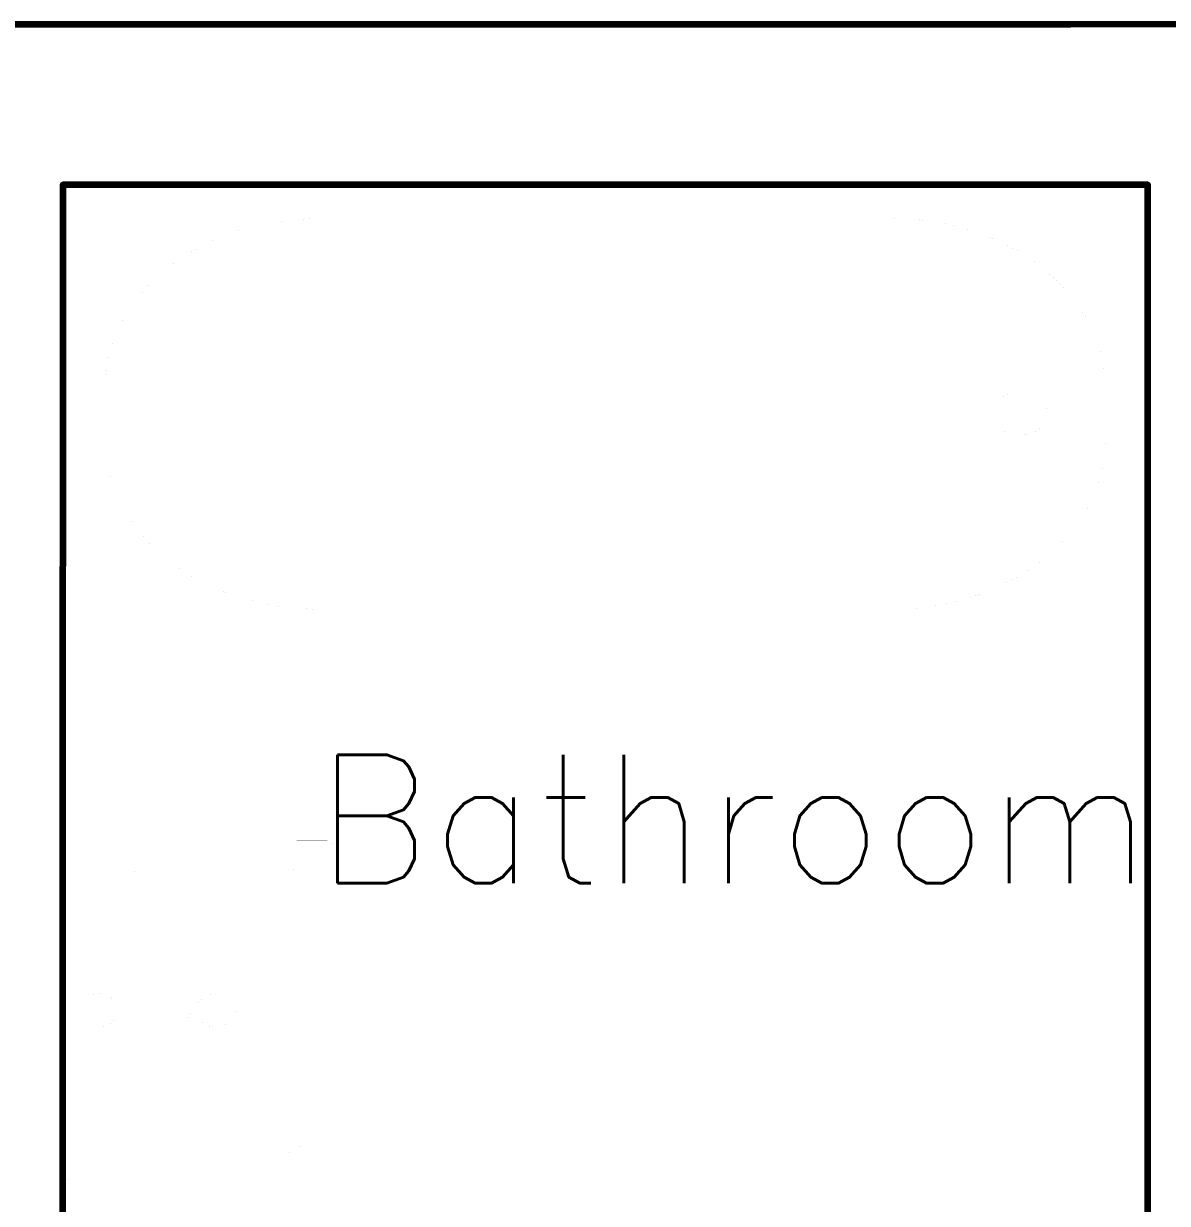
# Model space of a CAD drawing. Header units: metres. Extents: x -6.2 to 4.5, y -5 to 2.9.
# Drawn here: x -1.092 to 0.688, y 1.066 to 2.903 of the extents above; entities that cross this region are included whole.
import ezdxf
from ezdxf.enums import TextEntityAlignment as Align

# ---------------------------------------------------------------- set-up
doc = ezdxf.new("R2010")
doc.units = ezdxf.units.M
doc.header["$LTSCALE"] = 10
doc.layers.get('0').update_dxf_attribs({"linetype": 'CONTINUOUS', "lineweight": 100})
for name, color, linetype, lineweight in [('roomitems', 2, 'CONTINUOUS', 100), ('texts', 5, 'CONTINUOUS', 100), ('wallitems', 15, 'CONTINUOUS', 100), ('walls', 8, 'CONTINUOUS', 100)]:
    doc.layers.add(name, color=color, linetype=linetype, lineweight=lineweight)
doc.styles.get("Standard").update_dxf_attribs({"font": 'txt', "width": 0.75, "bigfont": 'bigfont.shx'})

# ---------------------------------------------------------------- blocks, each defined once
blk = doc.blocks.new('W-2-1')
at = {"color": 0, "const_width": 0.01}
for points in [[(-264.1, -73.9), (-263.8, -72.6)], [(-263.8, -72.6), (-263.4, -71.3)], [(-263.4, -71.3), (-262.9, -70.1)], [(-262.9, -70.1), (-262.3, -69.1)], [(-262.3, -69.1), (-261.6, -68.1)], [(-261.6, -68.1), (-260.8, -67.2)], [(-260.8, -67.2), (-259.8, -66.5)], [(-259.8, -66.5), (-258.8, -65.9)], [(-258.8, -65.9), (-257.8, -65.5)], [(-257.8, -65.5), (-256.6, -65.2)], [(-256.6, -65.2), (-255.5, -65.1)], [(-255.5, -65.1), (-212.9, -65.1)], [(-212.9, -65.1), (-170.3, -65.1)], [(-170.3, -65.1), (-127.7, -65.1)], [(-127.7, -65.1), (-85.2, -65.1)], [(-85.2, -65.1), (-42.6, -65.1)], [(-42.6, -65.1), (0, -65.1)], [(0, -65.1), (42.6, -65.1)], [(42.6, -65.1), (85.2, -65.1)], [(85.2, -65.1), (127.7, -65.1)], [(127.7, -65.1), (170.3, -65.1)], [(170.3, -65.1), (212.9, -65.1)], [(212.9, -65.1), (255.5, -65.1)], [(255.5, -65.1), (256.6, -65.2)], [(256.6, -65.2), (257.8, -65.5)], [(257.8, -65.5), (258.8, -65.9)], [(258.8, -65.9), (259.8, -66.5)], [(259.8, -66.5), (260.8, -67.2)], [(260.8, -67.2), (261.6, -68.1)], [(261.6, -68.1), (262.3, -69.1)], [(262.3, -69.1), (262.9, -70.1)], [(262.9, -70.1), (263.4, -71.3)], [(263.4, -71.3), (263.8, -72.6)], [(263.8, -72.6), (264.1, -73.9)], [(-264.1, -75.3), (-264.1, -73.9)], [(-264.1, -108.4), (-264.1, -75.3)], [(-18.4, -94.4), (-15.9, -91.8)], [(-18.4, -94.4), (-15.9, -91.8)], [(-18.4, -94.4), (-15.9, -91.8)], [(-15.9, -91.8), (-13.1, -89.6)], [(-15.9, -91.8), (-13.1, -89.6)], [(-15.9, -91.8), (-13.1, -89.6)], [(-13.1, -89.6), (-10.1, -87.9)], [(-13.1, -89.6), (-10.1, -87.9)], [(-13.1, -89.6), (-10.1, -87.9)], [(-10.1, -87.9), (-6.9, -86.5)], [(-10.1, -87.9), (-6.9, -86.5)], [(-10.1, -87.9), (-6.9, -86.5)], [(-6.9, -86.5), (-3.5, -85.7)], [(-6.9, -86.5), (-3.5, -85.7)], [(-6.9, -86.5), (-3.5, -85.7)], [(-3.5, -85.7), (0, -85.5)], [(-3.5, -85.7), (0, -85.5)], [(-3.5, -85.7), (0, -85.5)], [(0, -85.5), (3.5, -85.7)], [(0, -85.5), (3.5, -85.7)], [(0, -85.5), (3.5, -85.7)], [(3.5, -85.7), (6.9, -86.5)], [(3.5, -85.7), (6.9, -86.5)], [(3.5, -85.7), (6.9, -86.5)], [(6.9, -86.5), (10.1, -87.9)], [(6.9, -86.5), (10.1, -87.9)], [(6.9, -86.5), (10.1, -87.9)], [(10.1, -87.9), (13.1, -89.6)], [(10.1, -87.9), (13.1, -89.6)], [(10.1, -87.9), (13.1, -89.6)], [(13.1, -89.6), (15.9, -91.8)], [(13.1, -89.6), (15.9, -91.8)], [(13.1, -89.6), (15.9, -91.8)], [(15.9, -91.8), (18.4, -94.4)], [(15.9, -91.8), (18.4, -94.4)], [(15.9, -91.8), (18.4, -94.4)], [(264.1, -73.9), (264.1, -75.3)], [(264.1, -75.3), (264.1, -108.4)], [(-264.1, -141.5), (-264.1, -108.4)], [(-25.7, -111.9), (-25.1, -107.9)], [(-25.7, -111.9), (-25.1, -107.9)], [(-25.7, -111.9), (-25.1, -107.9)], [(-25.1, -107.9), (-23.9, -104.1)], [(-25.1, -107.9), (-23.9, -104.1)], [(-25.1, -107.9), (-23.9, -104.1)], [(-23.9, -104.1), (-22.4, -100.6)], [(-23.9, -104.1), (-22.4, -100.6)], [(-23.9, -104.1), (-22.4, -100.6)], [(-22.4, -100.6), (-20.6, -97.3)], [(-22.4, -100.6), (-20.6, -97.3)], [(-22.4, -100.6), (-20.6, -97.3)], [(-20.6, -97.3), (-18.4, -94.4)], [(-20.6, -97.3), (-18.4, -94.4)], [(-20.6, -97.3), (-18.4, -94.4)], [(18.4, -94.4), (20.6, -97.3)], [(18.4, -94.4), (20.6, -97.3)], [(18.4, -94.4), (20.6, -97.3)], [(20.6, -97.3), (22.4, -100.6)], [(20.6, -97.3), (22.4, -100.6)], [(20.6, -97.3), (22.4, -100.6)], [(22.4, -100.6), (23.9, -104.1)], [(22.4, -100.6), (23.9, -104.1)], [(22.4, -100.6), (23.9, -104.1)], [(23.9, -104.1), (25.1, -107.9)], [(23.9, -104.1), (25.1, -107.9)], [(23.9, -104.1), (25.1, -107.9)], [(25.1, -107.9), (25.7, -111.9)], [(25.1, -107.9), (25.7, -111.9)], [(25.1, -107.9), (25.7, -111.9)], [(264.1, -108.4), (264.1, -141.5)], [(-26, -116), (-25.7, -111.9)], [(-26, -116), (-25.7, -111.9)], [(-26, -116), (-25.7, -111.9)], [(-26, -116), (-26, -116)], [(-25.7, -120.1), (-26, -116)], [(-26, -116), (-26, -116)], [(-26, -116), (-26, -116)], [(-26, -116), (-26, -116)], [(-26, -116), (-26, -116)], [(-26, -116), (-26, -116)], [(-26, -116), (-26, -116)], [(-26, -116), (-26, -116)], [(-26, -116), (-26, -116)], [(-26, -116), (-26, -116)], [(-26, -116), (-26, -116)], [(-26, -116), (-26, -116)], [(-26, -116), (-26, -116)], [(-26, -116), (-26, -116)], [(-26, -116), (-26, -116)], [(-26, -116), (-26, -116)], [(-25.7, -120.1), (-26, -116)], [(-26, -116), (-26, -116)], [(-26, -116), (-26, -116)], [(-26, -116), (-26, -116)], [(-26, -116), (-26, -116)], [(-26, -116), (-26, -116)], [(-26, -116), (-26, -116)], [(-26, -116), (-26, -116)], [(-26, -116), (-26, -116)], [(-26, -116), (-26, -116)], [(-26, -116), (-26, -116)], [(-26, -116), (-26, -116)], [(-26, -116), (-26, -116)], [(-26, -116), (-26, -116)], [(-26, -116), (-26, -116)], [(-26, -116), (-26, -116)], [(-25.7, -120.1), (-26, -116)], [(-26, -116), (-26, -116)], [(-26, -116), (-26, -116)], [(-26, -116), (-26, -116)], [(-26, -116), (-26, -116)], [(-26, -116), (-26, -116)], [(-26, -116), (-26, -116)], [(-26, -116), (-26, -116)], [(-26, -116), (-26, -116)], [(-26, -116), (-26, -116)], [(-26, -116), (-26, -116)], [(-26, -116), (-26, -116)], [(-26, -116), (-26, -116)], [(-26, -116), (-26, -116)], [(-26, -116), (-26, -116)], [(-25.1, -124.1), (-25.7, -120.1)], [(-25.1, -124.1), (-25.7, -120.1)], [(-25.1, -124.1), (-25.7, -120.1)], [(-23.9, -127.9), (-25.1, -124.1)], [(-23.9, -127.9), (-25.1, -124.1)], [(-23.9, -127.9), (-25.1, -124.1)], [(-22.4, -131.4), (-23.9, -127.9)], [(-22.4, -131.4), (-23.9, -127.9)], [(-22.4, -131.4), (-23.9, -127.9)], [(23.9, -127.9), (22.4, -131.4)], [(23.9, -127.9), (22.4, -131.4)], [(23.9, -127.9), (22.4, -131.4)], [(25.1, -124.1), (23.9, -127.9)], [(25.1, -124.1), (23.9, -127.9)], [(25.1, -124.1), (23.9, -127.9)], [(25.7, -120.1), (25.1, -124.1)], [(25.7, -120.1), (25.1, -124.1)], [(25.7, -120.1), (25.1, -124.1)], [(25.7, -111.9), (26, -116)], [(25.7, -111.9), (26, -116)], [(25.7, -111.9), (26, -116)], [(26, -116), (25.7, -120.1)], [(26, -116), (25.7, -120.1)], [(26, -116), (25.7, -120.1)], [(-264.1, -174.6), (-264.1, -141.5)], [(-20.6, -134.7), (-22.4, -131.4)], [(-20.6, -134.7), (-22.4, -131.4)], [(-20.6, -134.7), (-22.4, -131.4)], [(-18.4, -137.6), (-20.6, -134.7)], [(-18.4, -137.6), (-20.6, -134.7)], [(-18.4, -137.6), (-20.6, -134.7)], [(-16.5, -132.8), (-19.7, -132.8)], [(-19.7, -132.8), (-19.7, -134.9)], [(-19.7, -134.9), (-19.7, -140.7)], [(-19.7, -140.7), (-19.7, -149.4)], [(-15.9, -140.2), (-18.4, -137.6)], [(-15.9, -140.2), (-18.4, -137.6)], [(-15.9, -140.2), (-18.4, -137.6)], [(-13.2, -132.8), (-16.5, -132.8)], [(-13.1, -142.4), (-15.9, -140.2)], [(-13.1, -142.4), (-15.9, -140.2)], [(-13.1, -142.4), (-15.9, -140.2)], [(-9.9, -132.8), (-13.2, -132.8)], [(-10.1, -144.1), (-13.1, -142.4)], [(-10.1, -144.1), (-13.1, -142.4)], [(-10.1, -144.1), (-13.1, -142.4)], [(-6.9, -145.5), (-10.1, -144.1)], [(-6.9, -145.5), (-10.1, -144.1)], [(-6.9, -145.5), (-10.1, -144.1)], [(-6.6, -132.8), (-9.9, -132.8)], [(-3.5, -146.3), (-6.9, -145.5)], [(-3.5, -146.3), (-6.9, -145.5)], [(-3.5, -146.3), (-6.9, -145.5)], [(-3.3, -132.8), (-6.6, -132.8)], [(0, -146.6), (-3.5, -146.3)], [(0, -146.6), (-3.5, -146.3)], [(0, -146.6), (-3.5, -146.3)], [(0, -132.8), (-3.3, -132.8)], [(3.3, -132.8), (0, -132.8)], [(3.5, -146.3), (0, -146.6)], [(3.5, -146.3), (0, -146.6)], [(3.5, -146.3), (0, -146.6)], [(6.6, -132.8), (3.3, -132.8)], [(6.9, -145.5), (3.5, -146.3)], [(6.9, -145.5), (3.5, -146.3)], [(6.9, -145.5), (3.5, -146.3)], [(9.9, -132.8), (6.6, -132.8)], [(10.1, -144.1), (6.9, -145.5)], [(10.1, -144.1), (6.9, -145.5)], [(10.1, -144.1), (6.9, -145.5)], [(13.2, -132.8), (9.9, -132.8)], [(13.1, -142.4), (10.1, -144.1)], [(13.1, -142.4), (10.1, -144.1)], [(13.1, -142.4), (10.1, -144.1)], [(15.9, -140.2), (13.1, -142.4)], [(15.9, -140.2), (13.1, -142.4)], [(15.9, -140.2), (13.1, -142.4)], [(16.5, -132.8), (13.2, -132.8)], [(18.4, -137.6), (15.9, -140.2)], [(18.4, -137.6), (15.9, -140.2)], [(18.4, -137.6), (15.9, -140.2)], [(19.7, -132.8), (16.5, -132.8)], [(20.6, -134.7), (18.4, -137.6)], [(20.6, -134.7), (18.4, -137.6)], [(20.6, -134.7), (18.4, -137.6)], [(19.7, -141.6), (19.7, -132.8)], [(19.7, -150.5), (19.7, -141.6)], [(22.4, -131.4), (20.6, -134.7)], [(22.4, -131.4), (20.6, -134.7)], [(22.4, -131.4), (20.6, -134.7)], [(264.1, -141.5), (264.1, -174.6)], [(-19.7, -149.4), (-19.7, -160.3)], [(-19.7, -160.3), (-19.7, -172.7)], [(19.7, -159.3), (19.7, -150.5)], [(19.7, -168.2), (19.7, -159.3)], [(-264.1, -207.6), (-264.1, -174.6)], [(-220.7, -184.5), (-220.2, -181.9)], [(-220.2, -181.9), (-219.5, -179.4)], [(-219.5, -179.4), (-218.5, -177)], [(-218.5, -177), (-217.2, -174.9)], [(-217.2, -174.9), (-215.7, -172.9)], [(-215.7, -172.9), (-214.1, -171.2)], [(-214.1, -171.2), (-212.2, -169.7)], [(-212.2, -169.7), (-210.2, -168.5)], [(-210.2, -168.5), (-208.1, -167.6)], [(-208.1, -167.6), (-205.9, -167.1)], [(-205.9, -167.1), (-203.5, -166.9)], [(-203.5, -166.9), (-169.6, -166.9)], [(-169.6, -166.9), (-135.7, -166.9)], [(-135.7, -166.9), (-101.8, -166.9)], [(-101.8, -166.9), (-67.8, -166.9)], [(-67.8, -166.9), (-33.9, -166.9)], [(-33.9, -166.9), (0, -166.9)], [(-19.7, -172.7), (-19.7, -185.8)], [(0, -166.9), (33.9, -166.9)], [(19.7, -177), (19.7, -168.2)], [(19.7, -185.9), (19.7, -177)], [(33.9, -166.9), (67.8, -166.9)], [(67.8, -166.9), (101.8, -166.9)], [(101.8, -166.9), (135.7, -166.9)], [(135.7, -166.9), (169.6, -166.9)], [(169.6, -166.9), (203.5, -166.9)], [(203.5, -166.9), (205.9, -167.1)], [(205.9, -167.1), (208.1, -167.6)], [(208.1, -167.6), (210.2, -168.5)], [(210.2, -168.5), (212.2, -169.7)], [(212.2, -169.7), (214.1, -171.2)], [(214.1, -171.2), (215.7, -172.9)], [(215.7, -172.9), (217.2, -174.9)], [(217.2, -174.9), (218.5, -177)], [(218.5, -177), (219.5, -179.4)], [(219.5, -179.4), (220.2, -181.9)], [(220.2, -181.9), (220.7, -184.5)], [(264.1, -174.6), (264.1, -207.6)], [(-220.8, -187.3), (-220.7, -184.5)], [(-220.8, -205.9), (-220.8, -187.3)], [(-19.7, -185.8), (-19.7, -198.9)], [(-19.7, -198.9), (-19.7, -211.3)], [(19.7, -194.7), (19.7, -185.9)], [(19.7, -203.5), (19.7, -194.7)], [(220.7, -184.5), (220.8, -187.3)], [(220.8, -187.3), (220.8, -205.9)], [(-264.1, -240.7), (-264.1, -207.6)], [(-220.8, -224.6), (-220.8, -205.9)], [(-19.7, -211.3), (-19.7, -222.2)], [(19.7, -212.4), (19.7, -203.5)], [(19.7, -221.2), (19.7, -212.4)], [(220.8, -205.9), (220.8, -224.6)], [(264.1, -207.6), (264.1, -240.7)], [(-220.8, -243.3), (-220.8, -224.6)], [(-19.7, -222.2), (-19.7, -231)], [(-19.7, -231), (-19.7, -236.7)], [(-19.7, -236.7), (-19.7, -238.8)], [(19.7, -230.1), (19.7, -221.2)], [(19.7, -238.9), (19.7, -230.1)], [(220.8, -224.6), (220.8, -243.3)], [(-264.1, -273.8), (-264.1, -240.7)], [(-220.8, -262), (-220.8, -243.3)], [(-19.7, -238.8), (-19.4, -241.9)], [(-19.4, -241.9), (-18.8, -244.9)], [(-18.8, -244.9), (-17.8, -247.8)], [(-17.8, -247.8), (-16.6, -250.4)], [(-16.6, -250.4), (-15.1, -252.8)], [(-15.1, -252.8), (-13.4, -254.9)], [(-13.4, -254.9), (-11.4, -256.8)], [(-11.4, -256.8), (-9.3, -258.4)], [(10.1, -257.9), (12.1, -256.3)], [(12.1, -256.3), (13.9, -254.4)], [(13.9, -254.4), (15.5, -252.3)], [(15.5, -252.3), (16.9, -250)], [(16.9, -250), (18, -247.5)], [(18, -247.5), (18.9, -244.8)], [(18.9, -244.8), (19.5, -242)], [(19.5, -242), (19.7, -239)], [(19.7, -238.9), (19.7, -238.9)], [(220.8, -243.3), (220.8, -262)], [(264.1, -240.7), (264.1, -273.8)], [(-264.1, -306.9), (-264.1, -273.8)], [(-220.8, -280.6), (-220.8, -262)], [(-18.4, -277.7), (-15.9, -275.1)], [(-15.9, -275.1), (-13.1, -272.9)], [(-13.1, -272.9), (-10.1, -271.1)], [(-10.1, -271.1), (-6.9, -269.8)], [(-9.3, -258.4), (-7, -259.6)], [(-7, -259.6), (-4.5, -260.5)], [(-6.9, -269.8), (-3.5, -269)], [(-4.5, -260.5), (-1.9, -261)], [(-3.5, -269), (0, -268.7)], [(-1.9, -261), (0.8, -261.1)], [(0, -268.7), (3.5, -269)], [(0.8, -261.1), (3.3, -260.8)], [(3.3, -260.8), (5.7, -260.2)], [(3.5, -269), (6.9, -269.8)], [(5.7, -260.2), (8, -259.2)], [(6.9, -269.8), (10.1, -271.1)], [(8, -259.2), (10.1, -257.9)], [(10.1, -271.1), (13.1, -272.9)], [(13.1, -272.9), (15.9, -275.1)], [(15.9, -275.1), (18.4, -277.7)], [(220.8, -262), (220.8, -280.6)], [(264.1, -273.8), (264.1, -306.9)], [(-220.8, -299.3), (-220.8, -280.6)], [(-25.7, -295.1), (-25.1, -291.2)], [(-25.1, -291.2), (-23.9, -287.4)], [(-23.9, -287.4), (-22.4, -283.9)], [(-22.4, -283.9), (-20.6, -280.6)], [(-20.6, -280.6), (-18.4, -277.7)], [(18.4, -277.7), (20.6, -280.6)], [(20.6, -280.6), (22.4, -283.9)], [(22.4, -283.9), (23.9, -287.4)], [(23.9, -287.4), (25.1, -291.2)], [(25.1, -291.2), (25.7, -295.1)], [(220.8, -280.6), (220.8, -299.3)], [(-264.1, -340), (-264.1, -306.9)], [(-220.8, -318), (-220.8, -299.3)], [(-26, -299.3), (-25.7, -295.1)], [(-26, -299.3), (-26, -299.3)], [(-25.7, -303.4), (-26, -299.3)], [(-26, -299.3), (-26, -299.3)], [(-26, -299.3), (-26, -299.3)], [(-26, -299.3), (-26, -299.3)], [(-26, -299.3), (-26, -299.3)], [(-26, -299.3), (-26, -299.3)], [(-26, -299.3), (-26, -299.3)], [(-26, -299.3), (-26, -299.3)], [(-26, -299.3), (-26, -299.3)], [(-26, -299.3), (-26, -299.3)], [(-26, -299.3), (-26, -299.3)], [(-26, -299.3), (-26, -299.3)], [(-26, -299.3), (-26, -299.3)], [(-26, -299.3), (-26, -299.3)], [(-26, -299.3), (-26, -299.3)], [(-25.1, -307.4), (-25.7, -303.4)], [(-23.9, -311.2), (-25.1, -307.4)], [(-22.4, -314.7), (-23.9, -311.2)], [(23.9, -311.2), (22.4, -314.7)], [(25.1, -307.4), (23.9, -311.2)], [(25.7, -303.4), (25.1, -307.4)], [(25.7, -295.1), (26, -299.3)], [(26, -299.3), (25.7, -303.4)], [(220.8, -299.3), (220.8, -318)], [(264.1, -306.9), (264.1, -340)], [(-220.8, -336.6), (-220.8, -318)], [(-20.6, -318), (-22.4, -314.7)], [(-18.4, -320.9), (-20.6, -318)], [(-15.9, -323.5), (-18.4, -320.9)], [(-13.1, -325.7), (-15.9, -323.5)], [(-10.1, -327.4), (-13.1, -325.7)], [(-6.9, -328.7), (-10.1, -327.4)], [(-3.5, -329.6), (-6.9, -328.7)], [(0, -329.8), (-3.5, -329.6)], [(3.5, -329.6), (0, -329.8)], [(6.9, -328.7), (3.5, -329.6)], [(10.1, -327.4), (6.9, -328.7)], [(13.1, -325.7), (10.1, -327.4)], [(15.9, -323.5), (13.1, -325.7)], [(18.4, -320.9), (15.9, -323.5)], [(20.6, -318), (18.4, -320.9)], [(22.4, -314.7), (20.6, -318)], [(220.8, -318), (220.8, -336.6)], [(-264.1, -373.1), (-264.1, -340)], [(-220.8, -355.3), (-220.8, -336.6)], [(220.8, -336.6), (220.8, -355.3)], [(264.1, -340), (264.1, -373.1)], [(-220.8, -374), (-220.8, -355.3)], [(220.8, -355.3), (220.8, -374)], [(-264.1, -406.2), (-264.1, -373.1)], [(-220.8, -392.6), (-220.8, -374)], [(220.8, -374), (220.8, -392.6)], [(264.1, -373.1), (264.1, -406.2)], [(-220.8, -411.3), (-220.8, -392.6)], [(220.8, -392.6), (220.8, -411.3)], [(-264.1, -439.3), (-264.1, -406.2)], [(-220.8, -411.3), (-220.8, -411.3)], [(-220.8, -411.3), (-220.7, -414)], [(-220.7, -414), (-220.8, -411.3)], [(-220.7, -414), (-220.2, -416.7)], [(-220.2, -416.7), (-220.7, -414)], [(-220.2, -416.7), (-219.5, -419.2)], [(-219.5, -419.2), (-220.2, -416.7)], [(-219.5, -419.2), (-218.5, -421.5)], [(-218.5, -421.5), (-219.5, -419.2)], [(-218.5, -421.5), (-217.2, -423.7)], [(-217.2, -423.7), (-218.5, -421.5)], [(217.2, -423.7), (218.5, -421.5)], [(218.5, -421.5), (217.2, -423.7)], [(218.5, -421.5), (219.5, -419.2)], [(219.5, -419.2), (218.5, -421.5)], [(219.5, -419.2), (220.2, -416.7)], [(220.2, -416.7), (219.5, -419.2)], [(220.2, -416.7), (220.7, -414)], [(220.7, -414), (220.2, -416.7)], [(220.7, -414), (220.8, -411.3)], [(220.8, -411.3), (220.7, -414)], [(264.1, -406.2), (264.1, -439.3)], [(-264.1, -472.4), (-264.1, -439.3)], [(-217.2, -423.7), (-215.7, -425.7)], [(-215.7, -425.7), (-217.2, -423.7)], [(-215.7, -425.7), (-214.1, -427.4)], [(-214.1, -427.4), (-215.7, -425.7)], [(-214.1, -427.4), (-212.2, -428.9)], [(-212.2, -428.9), (-214.1, -427.4)], [(-212.2, -428.9), (-210.2, -430)], [(-210.2, -430), (-212.2, -428.9)], [(-210.2, -430), (-208.1, -430.9)], [(-208.1, -430.9), (-210.2, -430)], [(-208.1, -430.9), (-205.9, -431.5)], [(-205.9, -431.5), (-208.1, -430.9)], [(-205.9, -431.5), (-203.5, -431.7)], [(-203.5, -431.7), (-205.9, -431.5)], [(-203.5, -431.7), (-203.5, -431.7)], [(-203.5, -431.7), (-169.6, -431.7)], [(-203.5, -431.7), (-203.5, -431.7)], [(-169.6, -431.7), (-203.5, -431.7)], [(-169.6, -431.7), (-135.7, -431.7)], [(-135.7, -431.7), (-169.6, -431.7)], [(-135.7, -431.7), (-101.8, -431.7)], [(-101.8, -431.7), (-135.7, -431.7)], [(-101.8, -431.7), (-67.8, -431.7)], [(-67.8, -431.7), (-101.8, -431.7)], [(-67.8, -431.7), (-33.9, -431.7)], [(-33.9, -431.7), (-67.8, -431.7)], [(-33.9, -431.7), (0, -431.7)], [(0, -431.7), (-33.9, -431.7)], [(0, -431.7), (33.9, -431.7)], [(33.9, -431.7), (0, -431.7)], [(33.9, -431.7), (67.8, -431.7)], [(67.8, -431.7), (33.9, -431.7)], [(67.8, -431.7), (101.8, -431.7)], [(101.8, -431.7), (67.8, -431.7)], [(101.8, -431.7), (135.7, -431.7)], [(135.7, -431.7), (101.8, -431.7)], [(135.7, -431.7), (169.6, -431.7)], [(169.6, -431.7), (135.7, -431.7)], [(169.6, -431.7), (203.5, -431.7)], [(203.5, -431.7), (169.6, -431.7)], [(203.5, -431.7), (205.9, -431.5)], [(205.9, -431.5), (203.5, -431.7)], [(203.5, -431.7), (203.5, -431.7)], [(205.9, -431.5), (208.1, -430.9)], [(208.1, -430.9), (205.9, -431.5)], [(208.1, -430.9), (210.2, -430)], [(210.2, -430), (208.1, -430.9)], [(210.2, -430), (212.2, -428.9)], [(212.2, -428.9), (210.2, -430)], [(212.2, -428.9), (214.1, -427.4)], [(214.1, -427.4), (212.2, -428.9)], [(214.1, -427.4), (215.7, -425.7)], [(215.7, -425.7), (214.1, -427.4)], [(215.7, -425.7), (217.2, -423.7)], [(217.2, -423.7), (215.7, -425.7)], [(264.1, -439.3), (264.1, -472.4)], [(-264.1, -473.8), (-264.1, -472.4)], [(-263.8, -475.1), (-264.1, -473.8)], [(-263.4, -476.3), (-263.8, -475.1)], [(-262.9, -477.5), (-263.4, -476.3)], [(-262.3, -478.6), (-262.9, -477.5)], [(262.9, -477.5), (262.3, -478.6)], [(263.4, -476.3), (262.9, -477.5)], [(263.8, -475.1), (263.4, -476.3)], [(264.1, -473.8), (263.8, -475.1)], [(264.1, -472.4), (264.1, -473.8)], [(-261.6, -479.6), (-262.3, -478.6)], [(-260.8, -480.4), (-261.6, -479.6)], [(-259.8, -481.2), (-260.8, -480.4)], [(-258.8, -481.8), (-259.8, -481.2)], [(-257.8, -482.2), (-258.8, -481.8)], [(-256.6, -482.5), (-257.8, -482.2)], [(-255.5, -482.6), (-256.6, -482.5)], [(-212.9, -482.6), (-255.5, -482.6)], [(-170.3, -482.6), (-212.9, -482.6)], [(-127.7, -482.6), (-170.3, -482.6)], [(-85.2, -482.6), (-127.7, -482.6)], [(-42.6, -482.6), (-85.2, -482.6)], [(0, -482.6), (-42.6, -482.6)], [(42.6, -482.6), (0, -482.6)], [(85.2, -482.6), (42.6, -482.6)], [(127.7, -482.6), (85.2, -482.6)], [(170.3, -482.6), (127.7, -482.6)], [(212.9, -482.6), (170.3, -482.6)], [(255.5, -482.6), (212.9, -482.6)], [(256.6, -482.5), (255.5, -482.6)], [(255.5, -482.6), (255.5, -482.6)], [(255.5, -482.6), (255.5, -482.6)], [(255.5, -482.6), (255.5, -482.6)], [(255.5, -482.6), (255.5, -482.6)], [(255.5, -482.6), (255.5, -482.6)], [(255.5, -482.6), (255.5, -482.6)], [(255.5, -482.6), (255.5, -482.6)], [(255.5, -482.6), (255.5, -482.6)], [(255.5, -482.6), (255.5, -482.6)], [(255.5, -482.6), (255.5, -482.6)], [(255.5, -482.6), (255.5, -482.6)], [(255.5, -482.6), (255.5, -482.6)], [(255.5, -482.6), (255.5, -482.6)], [(255.5, -482.6), (255.5, -482.6)], [(255.5, -482.6), (255.5, -482.6)], [(257.8, -482.2), (256.6, -482.5)], [(258.8, -481.8), (257.8, -482.2)], [(259.8, -481.2), (258.8, -481.8)], [(260.8, -480.4), (259.8, -481.2)], [(261.6, -479.6), (260.8, -480.4)], [(262.3, -478.6), (261.6, -479.6)]]:
    blk.add_lwpolyline(points, dxfattribs=at)
blk = doc.blocks.new('F-2-0')
at = {"color": 0, "const_width": 0.01}
for points in [[(-845.2, 357.2), (-845.2, 357.2)], [(-845.2, 357.2), (-704.3, 357.2)], [(-845.2, 297.7), (-845.2, 357.2)], [(-845.2, 357.2), (-845.2, 357.2)], [(-845.2, 357.2), (-845.2, 357.2)], [(-704.3, 357.2), (-563.5, 357.2)], [(-563.5, 357.2), (-422.6, 357.2)], [(-422.6, 357.2), (-281.7, 357.2)], [(-281.7, 357.2), (-140.9, 357.2)], [(-140.9, 357.2), (0, 357.2)], [(0, 357.2), (140.9, 357.2)], [(140.9, 357.2), (281.7, 357.2)], [(281.7, 357.2), (422.6, 357.2)], [(422.6, 357.2), (563.5, 357.2)], [(563.5, 357.2), (704.3, 357.2)], [(704.3, 357.2), (845.2, 357.2)], [(845.2, 357.2), (845.2, 297.7)], [(-845.2, 238.2), (-845.2, 297.7)], [(-575.4, 283.8), (-534.3, 295.1)], [(-534.3, 295.1), (-491, 302.1)], [(-491, 302.1), (-445.9, 304.5)], [(-445.9, 304.5), (-445.9, 304.5)], [(-445.9, 304.5), (-371.6, 304.5)], [(-445.9, 304.5), (-445.9, 304.5)], [(-445.9, 304.5), (-445.9, 304.5)], [(-445.9, 304.5), (-445.9, 304.5)], [(-445.9, 304.5), (-445.9, 304.5)], [(-445.9, 304.5), (-445.9, 304.5)], [(-445.9, 304.5), (-445.9, 304.5)], [(-445.9, 304.5), (-445.9, 304.5)], [(-445.9, 304.5), (-445.9, 304.5)], [(-445.9, 304.5), (-445.9, 304.5)], [(-445.9, 304.5), (-445.9, 304.5)], [(-445.9, 304.5), (-445.9, 304.5)], [(-445.9, 304.5), (-445.9, 304.5)], [(-445.9, 304.5), (-445.9, 304.5)], [(-445.9, 304.5), (-445.9, 304.5)], [(-371.6, 304.5), (-297.3, 304.5)], [(-297.3, 304.5), (-222.9, 304.5)], [(-222.9, 304.5), (-148.6, 304.5)], [(-148.6, 304.5), (-74.3, 304.5)], [(-74.3, 304.5), (0, 304.5)], [(0, 304.5), (74.3, 304.5)], [(74.3, 304.5), (148.6, 304.5)], [(148.6, 304.5), (222.9, 304.5)], [(222.9, 304.5), (297.3, 304.5)], [(297.3, 304.5), (371.6, 304.5)], [(371.6, 304.5), (445.9, 304.5)], [(445.9, 304.5), (491, 302.1)], [(491, 302.1), (534.3, 295.1)], [(534.3, 295.1), (575.4, 283.8)], [(845.2, 297.7), (845.2, 238.2)], [(-613.8, 268.5), (-575.4, 283.8)], [(575.4, 283.8), (613.8, 268.5)], [(-649.2, 249.6), (-613.8, 268.5)], [(613.8, 268.5), (649.2, 249.6)], [(-681.2, 227.3), (-649.2, 249.6)], [(649.2, 249.6), (681.2, 227.3)], [(-845.2, 178.6), (-845.2, 238.2)], [(-709.3, 202), (-681.2, 227.3)], [(681.2, 227.3), (709.3, 202)], [(845.2, 238.2), (845.2, 178.6)], [(-733.2, 173.9), (-709.3, 202)], [(709.3, 202), (733.2, 173.9)], [(-845.2, 119.1), (-845.2, 178.6)], [(-752.5, 143.5), (-733.2, 173.9)], [(733.2, 173.9), (752.5, 143.5)], [(845.2, 178.6), (845.2, 119.1)], [(-766.8, 111), (-752.5, 143.5)], [(752.5, 143.5), (766.8, 111)], [(-845.2, 59.5), (-845.2, 119.1)], [(-775.6, 76.6), (-766.8, 111)], [(766.8, 111), (775.6, 76.6)], [(845.2, 119.1), (845.2, 59.5)], [(-778.6, 40.9), (-775.6, 76.6)], [(775.6, 76.6), (778.6, 40.9)], [(-845.2, 0), (-845.2, 59.5)], [(845.2, 59.5), (845.2, 0)], [(-778.6, 34.1), (-778.6, 40.9)], [(778.6, 40.9), (778.6, 34.1)], [(-778.6, 27.2), (-778.6, 34.1)], [(-778.6, 20.4), (-778.6, 27.2)], [(-778.6, 13.6), (-778.6, 20.4)], [(609.1, 17.3), (612.2, 20.8)], [(612.2, 20.8), (615.7, 24.1)], [(615.7, 24.1), (619.8, 26.9)], [(619.8, 26.9), (624.3, 29.3)], [(624.3, 29.3), (629.1, 31.2)], [(629.1, 31.2), (634.3, 32.6)], [(634.3, 32.6), (639.8, 33.5)], [(639.8, 33.5), (645.5, 33.8)], [(645.5, 33.8), (651.3, 33.5)], [(651.3, 33.5), (656.7, 32.6)], [(656.7, 32.6), (661.9, 31.2)], [(661.9, 31.2), (666.8, 29.3)], [(666.8, 29.3), (671.3, 26.9)], [(671.3, 26.9), (675.3, 24.1)], [(675.3, 24.1), (678.9, 20.8)], [(678.9, 20.8), (681.9, 17.3)], [(778.6, 34.1), (778.6, 27.2)], [(778.6, 27.2), (778.6, 20.4)], [(778.6, 20.4), (778.6, 13.6)], [(-845.2, -59.5), (-845.2, 0)], [(-778.6, 6.8), (-778.6, 13.6)], [(-778.6, 0), (-778.6, 6.8)], [(-778.6, -6.8), (-778.6, 0)], [(603.4, 0.4), (603.8, 5)], [(603.8, -4.1), (603.4, 0.4)], [(603.8, 5), (604.9, 9.3)], [(604.9, 9.3), (606.7, 13.4)], [(606.7, 13.4), (609.1, 17.3)], [(681.9, 17.3), (684.4, 13.4)], [(684.4, 13.4), (686.2, 9.3)], [(686.2, 9.3), (687.3, 5)], [(687.3, 5), (687.7, 0.4)], [(687.7, 0.4), (687.3, -4.1)], [(687.7, 0.4), (687.7, 0.4)], [(687.7, 0.4), (687.7, 0.4)], [(687.7, 0.4), (687.7, 0.4)], [(687.7, 0.4), (687.7, 0.4)], [(687.7, 0.4), (687.7, 0.4)], [(687.7, 0.4), (687.7, 0.4)], [(687.7, 0.4), (687.7, 0.4)], [(687.7, 0.4), (687.7, 0.4)], [(687.7, 0.4), (687.7, 0.4)], [(687.7, 0.4), (687.7, 0.4)], [(687.7, 0.4), (687.7, 0.4)], [(687.7, 0.4), (687.7, 0.4)], [(687.7, 0.4), (687.7, 0.4)], [(687.7, 0.4), (687.7, 0.4)], [(687.7, 0.4), (687.7, 0.4)], [(778.6, 13.6), (778.6, 6.8)], [(778.6, 6.8), (778.6, 0)], [(778.6, 0), (778.6, -6.8)], [(845.2, 0), (845.2, -59.5)], [(-778.6, -13.6), (-778.6, -6.8)], [(-778.6, -20.4), (-778.6, -13.6)], [(604.9, -8.4), (603.8, -4.1)], [(606.7, -12.6), (604.9, -8.4)], [(609.1, -16.4), (606.7, -12.6)], [(612.2, -20), (609.1, -16.4)], [(681.9, -16.4), (678.9, -20)], [(684.4, -12.6), (681.9, -16.4)], [(686.2, -8.4), (684.4, -12.6)], [(687.3, -4.1), (686.2, -8.4)], [(778.6, -6.8), (778.6, -13.6)], [(778.6, -13.6), (778.6, -20.4)], [(-778.6, -27.2), (-778.6, -20.4)], [(-778.6, -34.1), (-778.6, -27.2)], [(-778.6, -40.9), (-778.6, -34.1)], [(615.7, -23.2), (612.2, -20)], [(619.8, -26), (615.7, -23.2)], [(624.3, -28.4), (619.8, -26)], [(629.1, -30.3), (624.3, -28.4)], [(634.3, -31.8), (629.1, -30.3)], [(639.8, -32.7), (634.3, -31.8)], [(645.5, -33), (639.8, -32.7)], [(651.3, -32.7), (645.5, -33)], [(656.7, -31.8), (651.3, -32.7)], [(661.9, -30.3), (656.7, -31.8)], [(666.8, -28.4), (661.9, -30.3)], [(671.3, -26), (666.8, -28.4)], [(675.3, -23.2), (671.3, -26)], [(678.9, -20), (675.3, -23.2)], [(778.6, -20.4), (778.6, -27.2)], [(778.6, -27.2), (778.6, -34.1)], [(778.6, -34.1), (778.6, -40.9)], [(-775.6, -76.6), (-778.6, -40.9)], [(778.6, -40.9), (775.6, -76.6)], [(-845.2, -119.1), (-845.2, -59.5)], [(845.2, -59.5), (845.2, -119.1)], [(-766.8, -111), (-775.6, -76.6)], [(775.6, -76.6), (766.8, -111)], [(-845.2, -178.6), (-845.2, -119.1)], [(-752.5, -143.5), (-766.8, -111)], [(766.8, -111), (752.5, -143.5)], [(845.2, -119.1), (845.2, -178.6)], [(-733.2, -173.9), (-752.5, -143.5)], [(752.5, -143.5), (733.2, -173.9)], [(-845.2, -238.2), (-845.2, -178.6)], [(-709.3, -202), (-733.2, -173.9)], [(733.2, -173.9), (709.3, -202)], [(845.2, -178.6), (845.2, -238.2)], [(-681.2, -227.3), (-709.3, -202)], [(709.3, -202), (681.2, -227.3)], [(-845.2, -297.7), (-845.2, -238.2)], [(-649.2, -249.6), (-681.2, -227.3)], [(681.2, -227.3), (649.2, -249.6)], [(845.2, -238.2), (845.2, -297.7)], [(-613.8, -268.5), (-649.2, -249.6)], [(649.2, -249.6), (613.8, -268.5)], [(-575.4, -283.8), (-613.8, -268.5)], [(613.8, -268.5), (575.4, -283.8)], [(-534.3, -295.1), (-575.4, -283.8)], [(575.4, -283.8), (534.3, -295.1)], [(-845.2, -357.2), (-845.2, -297.7)], [(-491, -302.1), (-534.3, -295.1)], [(-445.9, -304.5), (-491, -302.1)], [(-371.6, -304.5), (-445.9, -304.5)], [(-297.3, -304.5), (-371.6, -304.5)], [(-222.9, -304.5), (-297.3, -304.5)], [(-148.6, -304.5), (-222.9, -304.5)], [(-74.3, -304.5), (-148.6, -304.5)], [(0, -304.5), (-74.3, -304.5)], [(74.3, -304.5), (0, -304.5)], [(148.6, -304.5), (74.3, -304.5)], [(222.9, -304.5), (148.6, -304.5)], [(297.3, -304.5), (222.9, -304.5)], [(371.6, -304.5), (297.3, -304.5)], [(445.9, -304.5), (371.6, -304.5)], [(491, -302.1), (445.9, -304.5)], [(534.3, -295.1), (491, -302.1)], [(845.2, -297.7), (845.2, -357.2)], [(-704.3, -357.2), (-845.2, -357.2)], [(-563.5, -357.2), (-704.3, -357.2)], [(-422.6, -357.2), (-563.5, -357.2)], [(-281.7, -357.2), (-422.6, -357.2)], [(-140.9, -357.2), (-281.7, -357.2)], [(0, -357.2), (-140.9, -357.2)], [(140.9, -357.2), (0, -357.2)], [(281.7, -357.2), (140.9, -357.2)], [(422.6, -357.2), (281.7, -357.2)], [(563.5, -357.2), (422.6, -357.2)], [(704.3, -357.2), (563.5, -357.2)], [(845.2, -357.2), (704.3, -357.2)]]:
    blk.add_lwpolyline(points, dxfattribs=at)
blk = doc.blocks.new('F-2-1')
at = {"color": 0, "const_width": 0.01}
for points in [[(-365.5, 243.8), (-365.5, 243.8)], [(-365.5, 243.8), (-304.6, 243.8)], [(-365.5, 204.5), (-365.5, 243.8)], [(-365.5, 243.8), (-365.5, 243.8)], [(-365.5, 243.8), (-365.5, 243.8)], [(-304.6, 243.8), (-243.7, 243.8)], [(-243.7, 243.8), (-182.7, 243.8)], [(-182.7, 243.8), (-121.8, 243.8)], [(-121.8, 243.8), (-60.9, 243.8)], [(-60.9, 243.8), (0, 243.8)], [(0, 243.8), (60.9, 243.8)], [(60.9, 243.8), (121.8, 243.8)], [(121.8, 243.8), (182.8, 243.8)], [(182.8, 243.8), (243.7, 243.8)], [(243.7, 243.8), (304.6, 243.8)], [(304.6, 243.8), (365.5, 243.8)], [(365.5, 243.8), (365.5, 204.5)], [(-365.5, 165.3), (-365.5, 204.5)], [(365.5, 204.5), (365.5, 165.3)], [(-365.5, 126), (-365.5, 165.3)], [(365.5, 165.3), (365.5, 126)], [(-365.5, 86.7), (-365.5, 126)], [(365.5, 126), (365.5, 86.7)], [(-365.5, 47.4), (-365.5, 86.7)], [(365.5, 86.7), (365.5, 47.4)], [(-365.5, 8.1), (-365.5, 47.4)], [(365.5, 47.4), (365.5, 8.1)], [(-365.5, -31.2), (-365.5, 8.1)], [(365.5, 8.1), (365.5, -31.2)], [(-365.5, -70.4), (-365.5, -31.2)], [(365.5, -31.2), (365.5, -70.4)], [(-365.5, -109.7), (-365.5, -70.4)], [(365.5, -70.4), (365.5, -109.7)], [(-365.5, -149), (-365.5, -109.7)], [(365.5, -109.7), (365.5, -149)], [(-365.5, -188.3), (-365.5, -149)], [(365.5, -149), (365.5, -188.3)], [(-365.5, -227.6), (-365.5, -188.3)], [(365.5, -188.3), (365.5, -227.6)], [(-304.6, -227.6), (-365.5, -227.6)], [(-365.5, -227.6), (-365.5, -227.6)], [(-365.5, -227.6), (-304.6, -227.6)], [(-365.5, -228.9), (-365.5, -227.6)], [(-365.5, -227.6), (-365.5, -227.6)], [(-365.5, -227.6), (-365.5, -227.6)], [(-365.5, -230.3), (-365.5, -228.9)], [(-365.5, -231.6), (-365.5, -230.3)], [(-365.5, -233), (-365.5, -231.6)], [(-365.5, -234.3), (-365.5, -233)], [(-365.5, -235.7), (-365.5, -234.3)], [(-365.5, -237.1), (-365.5, -235.7)], [(-365.5, -238.4), (-365.5, -237.1)], [(-365.5, -239.8), (-365.5, -238.4)], [(-243.7, -227.6), (-304.6, -227.6)], [(-304.6, -227.6), (-243.7, -227.6)], [(-182.7, -227.6), (-243.7, -227.6)], [(-243.7, -227.6), (-182.7, -227.6)], [(-121.8, -227.6), (-182.7, -227.6)], [(-182.7, -227.6), (-121.8, -227.6)], [(-60.9, -227.6), (-121.8, -227.6)], [(-121.8, -227.6), (-60.9, -227.6)], [(0, -227.6), (-60.9, -227.6)], [(-60.9, -227.6), (0, -227.6)], [(60.9, -227.6), (0, -227.6)], [(0, -227.6), (60.9, -227.6)], [(0, -228.9), (0, -227.6)], [(0, -230.3), (0, -228.9)], [(0, -231.6), (0, -230.3)], [(0, -233), (0, -231.6)], [(0, -234.3), (0, -233)], [(0, -235.7), (0, -234.3)], [(0, -237.1), (0, -235.7)], [(0, -238.4), (0, -237.1)], [(0, -239.8), (0, -238.4)], [(121.8, -227.6), (60.9, -227.6)], [(60.9, -227.6), (121.8, -227.6)], [(182.8, -227.6), (121.8, -227.6)], [(121.8, -227.6), (182.8, -227.6)], [(243.7, -227.6), (182.8, -227.6)], [(182.8, -227.6), (243.7, -227.6)], [(304.6, -227.6), (243.7, -227.6)], [(243.7, -227.6), (304.6, -227.6)], [(365.5, -227.6), (304.6, -227.6)], [(304.6, -227.6), (365.5, -227.6)], [(365.5, -227.6), (365.5, -228.9)], [(365.5, -228.9), (365.5, -230.3)], [(365.5, -230.3), (365.5, -231.6)], [(365.5, -231.6), (365.5, -233)], [(365.5, -233), (365.5, -234.3)], [(365.5, -234.3), (365.5, -235.7)], [(365.5, -235.7), (365.5, -237.1)], [(365.5, -237.1), (365.5, -238.4)], [(365.5, -238.4), (365.5, -239.8)], [(-365.5, -241.1), (-365.5, -239.8)], [(-365.5, -242.5), (-365.5, -241.1)], [(-365.5, -243.8), (-365.5, -242.5)], [(-304.6, -243.8), (-365.5, -243.8)], [(-243.7, -243.8), (-304.6, -243.8)], [(-182.7, -243.8), (-243.7, -243.8)], [(-121.8, -243.8), (-182.7, -243.8)], [(-60.9, -243.8), (-121.8, -243.8)], [(0, -243.8), (-60.9, -243.8)], [(-49.7, -254.1), (-49.6, -254)], [(-49.7, -254.2), (-49.7, -254.1)], [(-49.7, -254.3), (-49.7, -254.2)], [(-49.7, -254.4), (-49.7, -254.3)], [(-49.7, -255.2), (-49.7, -254.4)], [(-49.7, -256), (-49.7, -255.2)], [(-49.7, -256.8), (-49.7, -256)], [(-49.7, -257.6), (-49.7, -256.8)], [(-49.6, -253.9), (-49.5, -253.8)], [(-49.6, -254), (-49.6, -253.9)], [(-49.5, -253.8), (-49.4, -253.8)], [(-49.3, -253.7), (-49.3, -253.6)], [(-49.4, -253.8), (-49.3, -253.7)], [(-49.3, -253.6), (-49.2, -253.6)], [(-49.2, -253.6), (-49.1, -253.6)], [(-49.1, -253.6), (-49, -253.6)], [(-49, -253.6), (-49, -253.6)], [(-49, -253.6), (-48.2, -253.6)], [(-49, -253.6), (-49, -253.6)], [(-49, -253.6), (-49, -253.6)], [(-49, -253.6), (-49, -253.6)], [(-49, -253.6), (-49, -253.6)], [(-49, -253.6), (-49, -253.6)], [(-49, -253.6), (-49, -253.6)], [(-49, -253.6), (-49, -253.6)], [(-49, -253.6), (-49, -253.6)], [(-49, -253.6), (-49, -253.6)], [(-49, -253.6), (-49, -253.6)], [(-49, -253.6), (-49, -253.6)], [(-49, -253.6), (-49, -253.6)], [(-49, -253.6), (-49, -253.6)], [(-49, -253.6), (-49, -253.6)], [(-48.2, -243.8), (-48.2, -243.8)], [(-48.2, -243.8), (-47.6, -243.8)], [(-48.2, -244.6), (-48.2, -243.8)], [(-48.2, -243.8), (-48.2, -243.8)], [(-48.2, -243.8), (-48.2, -243.8)], [(-48.2, -245.5), (-48.2, -244.6)], [(-48.2, -246.3), (-48.2, -245.5)], [(-48.2, -247.1), (-48.2, -246.3)], [(-48.2, -247.9), (-48.2, -247.1)], [(-48.2, -248.7), (-48.2, -247.9)], [(-48.2, -249.5), (-48.2, -248.7)], [(-48.2, -250.3), (-48.2, -249.5)], [(-48.2, -251.1), (-48.2, -250.3)], [(-48.2, -252), (-48.2, -251.1)], [(-48.2, -252.8), (-48.2, -252)], [(-48.2, -253.6), (-48.2, -252.8)], [(-47.6, -253.6), (-48.2, -253.6)], [(-48.2, -253.6), (-47.4, -253.6)], [(-47.6, -243.8), (-47, -243.8)], [(-47, -253.6), (-47.6, -253.6)], [(-47.4, -253.6), (-46.6, -253.6)], [(-47, -243.8), (-46.4, -243.8)], [(-46.4, -253.6), (-47, -253.6)], [(-46.6, -253.6), (-45.8, -253.6)], [(-46.4, -243.8), (-45.8, -243.8)], [(-45.8, -253.6), (-46.4, -253.6)], [(-45.8, -243.8), (-45.2, -243.8)], [(-45.2, -253.6), (-45.8, -253.6)], [(-45.8, -253.6), (-45, -253.6)], [(-45.2, -243.8), (-44.6, -243.8)], [(-44.6, -253.6), (-45.2, -253.6)], [(-45, -253.6), (-44.2, -253.6)], [(-44.6, -243.8), (-44, -243.8)], [(-44, -253.6), (-44.6, -253.6)], [(-44.2, -253.6), (-43.4, -253.6)], [(-44, -243.8), (-43.4, -243.8)], [(-43.4, -253.6), (-44, -253.6)], [(-43.4, -243.8), (-42.8, -243.8)], [(-42.8, -253.6), (-43.4, -253.6)], [(-43.4, -253.6), (-42.6, -253.6)], [(-42.8, -243.8), (-42.2, -243.8)], [(-42.2, -253.6), (-42.8, -253.6)], [(-42.6, -253.6), (-41.8, -253.6)], [(-42.2, -243.8), (-41.5, -243.8)], [(-41.5, -253.6), (-42.2, -253.6)], [(-41.8, -253.6), (-41.1, -253.6)], [(-41.5, -243.8), (-40.9, -243.8)], [(-40.9, -253.6), (-41.5, -253.6)], [(-41.1, -253.6), (-40.3, -253.6)], [(-40.9, -243.8), (-40.9, -244.6)], [(-40.9, -244.6), (-40.9, -245.5)], [(-40.9, -245.5), (-40.9, -246.3)], [(-40.9, -246.3), (-40.9, -247.1)], [(-40.9, -247.1), (-40.9, -247.9)], [(-40.9, -247.9), (-40.9, -248.7)], [(-40.9, -248.7), (-40.9, -249.5)], [(-40.9, -249.5), (-40.9, -250.3)], [(-40.9, -250.3), (-40.9, -251.1)], [(-40.9, -251.1), (-40.9, -252)], [(-40.9, -252), (-40.9, -252.8)], [(-40.9, -252.8), (-40.9, -253.6)], [(-40.3, -253.6), (-39.5, -253.6)], [(-39.5, -253.6), (-39.4, -253.6)], [(-39.4, -253.6), (-39.3, -253.6)], [(-39.3, -253.6), (-39.2, -253.6)], [(-39.2, -253.6), (-39.1, -253.7)], [(-39.1, -253.7), (-39, -253.8)], [(-39, -253.8), (-39, -253.8)], [(-39, -253.8), (-38.9, -253.9)], [(-38.9, -253.9), (-38.8, -254)], [(-38.8, -254), (-38.8, -254.1)], [(-38.8, -254.1), (-38.8, -254.2)], [(-38.8, -254.2), (-38.7, -254.3)], [(-38.7, -254.3), (-38.7, -254.4)], [(-38.7, -254.4), (-38.7, -255.2)], [(-38.7, -255.2), (-38.7, -256)], [(-38.7, -256), (-38.7, -256.8)], [(-38.7, -256.8), (-38.7, -257.6)], [(0, -241.1), (0, -239.8)], [(0, -242.5), (0, -241.1)], [(0, -243.8), (0, -242.5)], [(60.9, -243.8), (0, -243.8)], [(0, -243.8), (0, -243.8)], [(38.7, -254.3), (38.8, -254.2)], [(38.7, -254.4), (38.7, -254.3)], [(38.7, -255.2), (38.7, -254.4)], [(38.7, -256), (38.7, -255.2)], [(38.7, -256.8), (38.7, -256)], [(38.7, -257.6), (38.7, -256.8)], [(38.8, -254), (38.9, -253.9)], [(38.8, -254.1), (38.8, -254)], [(38.8, -254.2), (38.8, -254.1)], [(38.9, -253.9), (39, -253.8)], [(39, -253.8), (39, -253.8)], [(39, -253.8), (39.1, -253.7)], [(39.1, -253.7), (39.2, -253.6)], [(39.2, -253.6), (39.3, -253.6)], [(39.3, -253.6), (39.4, -253.6)], [(39.4, -253.6), (39.5, -253.6)], [(39.5, -253.6), (39.5, -253.6)], [(39.5, -253.6), (40.3, -253.6)], [(39.5, -253.6), (39.5, -253.6)], [(39.5, -253.6), (39.5, -253.6)], [(39.5, -253.6), (39.5, -253.6)], [(39.5, -253.6), (39.5, -253.6)], [(39.5, -253.6), (39.5, -253.6)], [(39.5, -253.6), (39.5, -253.6)], [(39.5, -253.6), (39.5, -253.6)], [(39.5, -253.6), (39.5, -253.6)], [(39.5, -253.6), (39.5, -253.6)], [(39.5, -253.6), (39.5, -253.6)], [(39.5, -253.6), (39.5, -253.6)], [(39.5, -253.6), (39.5, -253.6)], [(39.5, -253.6), (39.5, -253.6)], [(39.5, -253.6), (39.5, -253.6)], [(40.3, -253.6), (41.1, -253.6)], [(40.9, -243.8), (40.9, -243.8)], [(40.9, -243.8), (41.5, -243.8)], [(40.9, -244.6), (40.9, -243.8)], [(40.9, -243.8), (40.9, -243.8)], [(40.9, -243.8), (40.9, -243.8)], [(40.9, -245.5), (40.9, -244.6)], [(40.9, -246.3), (40.9, -245.5)], [(40.9, -247.1), (40.9, -246.3)], [(40.9, -247.9), (40.9, -247.1)], [(40.9, -248.7), (40.9, -247.9)], [(40.9, -249.5), (40.9, -248.7)], [(40.9, -250.3), (40.9, -249.5)], [(40.9, -251.1), (40.9, -250.3)], [(40.9, -252), (40.9, -251.1)], [(40.9, -252.8), (40.9, -252)], [(40.9, -253.6), (40.9, -252.8)], [(41.5, -253.6), (40.9, -253.6)], [(41.1, -253.6), (41.8, -253.6)], [(41.5, -243.8), (42.2, -243.8)], [(42.2, -253.6), (41.5, -253.6)], [(41.8, -253.6), (42.6, -253.6)], [(42.2, -243.8), (42.8, -243.8)], [(42.8, -253.6), (42.2, -253.6)], [(42.6, -253.6), (43.4, -253.6)], [(42.8, -243.8), (43.4, -243.8)], [(43.4, -253.6), (42.8, -253.6)], [(43.4, -243.8), (44, -243.8)], [(44, -253.6), (43.4, -253.6)], [(43.4, -253.6), (44.2, -253.6)], [(44, -243.8), (44.6, -243.8)], [(44.6, -253.6), (44, -253.6)], [(44.2, -253.6), (45, -253.6)], [(44.6, -243.8), (45.2, -243.8)], [(45.2, -253.6), (44.6, -253.6)], [(45, -253.6), (45.8, -253.6)], [(45.2, -243.8), (45.8, -243.8)], [(45.8, -253.6), (45.2, -253.6)], [(45.8, -243.8), (46.4, -243.8)], [(46.4, -253.6), (45.8, -253.6)], [(45.8, -253.6), (46.6, -253.6)], [(46.4, -243.8), (47, -243.8)], [(47, -253.6), (46.4, -253.6)], [(46.6, -253.6), (47.4, -253.6)], [(47, -243.8), (47.6, -243.8)], [(47.6, -253.6), (47, -253.6)], [(47.4, -253.6), (48.2, -253.6)], [(47.6, -243.8), (48.2, -243.8)], [(48.2, -253.6), (47.6, -253.6)], [(48.2, -243.8), (48.2, -244.6)], [(48.2, -244.6), (48.2, -245.5)], [(48.2, -245.5), (48.2, -246.3)], [(48.2, -246.3), (48.2, -247.1)], [(48.2, -247.1), (48.2, -247.9)], [(48.2, -247.9), (48.2, -248.7)], [(48.2, -248.7), (48.2, -249.5)], [(48.2, -249.5), (48.2, -250.3)], [(48.2, -250.3), (48.2, -251.1)], [(48.2, -251.1), (48.2, -252)], [(48.2, -252), (48.2, -252.8)], [(48.2, -252.8), (48.2, -253.6)], [(48.2, -253.6), (49, -253.6)], [(49, -253.6), (49.1, -253.6)], [(49.1, -253.6), (49.2, -253.6)], [(49.2, -253.6), (49.3, -253.6)], [(49.3, -253.6), (49.3, -253.7)], [(49.3, -253.7), (49.4, -253.8)], [(49.4, -253.8), (49.5, -253.8)], [(49.5, -253.8), (49.6, -253.9)], [(49.6, -253.9), (49.6, -254)], [(49.6, -254), (49.7, -254.1)], [(49.7, -254.1), (49.7, -254.2)], [(49.7, -254.2), (49.7, -254.3)], [(49.7, -254.3), (49.7, -254.4)], [(49.7, -254.4), (49.7, -255.2)], [(49.7, -255.2), (49.7, -256)], [(49.7, -256), (49.7, -256.8)], [(49.7, -256.8), (49.7, -257.6)], [(121.8, -243.8), (60.9, -243.8)], [(182.8, -243.8), (121.8, -243.8)], [(243.7, -243.8), (182.8, -243.8)], [(304.6, -243.8), (243.7, -243.8)], [(365.5, -243.8), (304.6, -243.8)], [(365.5, -239.8), (365.5, -241.1)], [(365.5, -241.1), (365.5, -242.5)], [(365.5, -242.5), (365.5, -243.8)], [(-49.7, -258.5), (-49.7, -257.6)], [(-49.7, -259.3), (-49.7, -258.5)], [(-49.7, -260.1), (-49.7, -259.3)], [(-49.7, -260.9), (-49.7, -260.1)], [(-49.7, -261.7), (-49.7, -260.9)], [(-49.7, -262.5), (-49.7, -261.7)], [(-49.7, -263.3), (-49.7, -262.5)], [(-49.7, -264.1), (-49.7, -263.3)], [(-49.7, -264.3), (-49.7, -264.1)], [(-49.7, -264.4), (-49.7, -264.3)], [(-49.7, -264.5), (-49.7, -264.4)], [(-49.6, -264.6), (-49.7, -264.5)], [(-49.5, -264.7), (-49.6, -264.6)], [(-49.6, -264.6), (-49.6, -264.6)], [(-49.4, -264.8), (-49.5, -264.7)], [(-49.3, -264.9), (-49.3, -264.9)], [(-49.3, -264.9), (-49.4, -264.8)], [(-49.2, -264.9), (-49.3, -264.9)], [(-49.1, -265), (-49.2, -264.9)], [(-49, -265), (-49.1, -265)], [(-48.2, -265), (-49, -265)], [(-47.4, -265), (-48.2, -265)], [(-46.6, -265), (-47.4, -265)], [(-45.8, -265), (-46.6, -265)], [(-45, -265), (-45.8, -265)], [(-44.2, -265), (-45, -265)], [(-43.4, -265), (-44.2, -265)], [(-42.6, -265), (-43.4, -265)], [(-41.8, -265), (-42.6, -265)], [(-41.1, -265), (-41.8, -265)], [(-40.3, -265), (-41.1, -265)], [(-39.5, -265), (-40.3, -265)], [(-39.4, -265), (-39.5, -265)], [(-39.3, -264.9), (-39.4, -265)], [(-39.2, -264.9), (-39.3, -264.9)], [(-39.1, -264.9), (-39.2, -264.9)], [(-39, -264.8), (-39.1, -264.9)], [(-38.9, -264.6), (-39, -264.7)], [(-39, -264.7), (-39, -264.8)], [(-38.8, -264.6), (-38.9, -264.6)], [(-38.7, -264.1), (-38.7, -264.3)], [(-38.7, -264.3), (-38.8, -264.4)], [(-38.8, -264.4), (-38.8, -264.5)], [(-38.8, -264.5), (-38.8, -264.6)], [(-38.7, -257.6), (-38.7, -258.5)], [(-38.7, -258.5), (-38.7, -259.3)], [(-38.7, -259.3), (-38.7, -260.1)], [(-38.7, -260.1), (-38.7, -260.9)], [(-38.7, -260.9), (-38.7, -261.7)], [(-38.7, -261.7), (-38.7, -262.5)], [(-38.7, -262.5), (-38.7, -263.3)], [(-38.7, -263.3), (-38.7, -264.1)], [(38.7, -258.5), (38.7, -257.6)], [(38.7, -259.3), (38.7, -258.5)], [(38.7, -260.1), (38.7, -259.3)], [(38.7, -260.9), (38.7, -260.1)], [(38.7, -261.7), (38.7, -260.9)], [(38.7, -262.5), (38.7, -261.7)], [(38.7, -263.3), (38.7, -262.5)], [(38.7, -264.1), (38.7, -263.3)], [(38.7, -264.3), (38.7, -264.1)], [(38.8, -264.4), (38.7, -264.3)], [(38.8, -264.5), (38.8, -264.4)], [(38.8, -264.6), (38.8, -264.5)], [(38.9, -264.6), (38.8, -264.6)], [(39, -264.7), (38.9, -264.6)], [(39, -264.8), (39, -264.7)], [(39.1, -264.9), (39, -264.8)], [(39.2, -264.9), (39.1, -264.9)], [(39.3, -264.9), (39.2, -264.9)], [(39.4, -265), (39.3, -264.9)], [(39.5, -265), (39.4, -265)], [(40.3, -265), (39.5, -265)], [(41.1, -265), (40.3, -265)], [(41.8, -265), (41.1, -265)], [(42.6, -265), (41.8, -265)], [(43.4, -265), (42.6, -265)], [(44.2, -265), (43.4, -265)], [(45, -265), (44.2, -265)], [(45.8, -265), (45, -265)], [(46.6, -265), (45.8, -265)], [(47.4, -265), (46.6, -265)], [(48.2, -265), (47.4, -265)], [(49, -265), (48.2, -265)], [(49.1, -265), (49, -265)], [(49.2, -264.9), (49.1, -265)], [(49.3, -264.9), (49.2, -264.9)], [(49.4, -264.8), (49.3, -264.9)], [(49.3, -264.9), (49.3, -264.9)], [(49.5, -264.7), (49.4, -264.8)], [(49.6, -264.6), (49.5, -264.7)], [(49.7, -264.4), (49.7, -264.5)], [(49.7, -264.5), (49.6, -264.6)], [(49.6, -264.6), (49.6, -264.6)], [(49.7, -257.6), (49.7, -258.5)], [(49.7, -258.5), (49.7, -259.3)], [(49.7, -259.3), (49.7, -260.1)], [(49.7, -260.1), (49.7, -260.9)], [(49.7, -260.9), (49.7, -261.7)], [(49.7, -261.7), (49.7, -262.5)], [(49.7, -262.5), (49.7, -263.3)], [(49.7, -263.3), (49.7, -264.1)], [(49.7, -264.1), (49.7, -264.3)], [(49.7, -264.3), (49.7, -264.4)]]:
    blk.add_lwpolyline(points, dxfattribs=at)

msp = doc.modelspace()

# ---------------------------------------------------------------- linework, layer by layer
at = {"layer": 'walls'}
msp.add_lwpolyline([(4.468, 2.269), (4.218, 2.268), (4.218, 2.653), (0.788, 2.652), (0.788, 0.137), (0.484, 0.137), (0.484, 0.276), (0.658, 0.276), (0.658, 2.652), (-1.031, 2.652), (-1.032, 0.276), (-0.208, 0.276), (-0.208, 0.156), (-1.752, 0.156), (-1.752, 0.293), (-1.152, 0.293), (-1.151, 2.646), (-5.911, 2.645), (-5.911, 2.507), (-6.161, 2.507), (-6.161, 2.901), (-1.28, 2.902), (0.538, 2.902), (4.468, 2.903)], close=True, dxfattribs=at)

# ---------------------------------------------------------------- block references
at = {"layer": 'roomitems', "xscale": 0.001, "yscale": 0.001}
msp.add_blockref('F-2-0', (-0.1865, 2.2953), dxfattribs=at)
at = {"layer": 'roomitems', "xscale": 0.001, "yscale": 0.001, "rotation": -270.00005842}
msp.add_blockref('F-2-1', (-0.7879, 1.5725), dxfattribs=at)
at = {"layer": 'wallitems', "xscale": 0.001, "yscale": 0.001, "rotation": 89.98794128}
msp.add_blockref('W-2-1', (-1.0918, 1.3666), dxfattribs=at)

# ---------------------------------------------------------------- texts
at = {"layer": 'texts'}
msp.add_text('Bathroom', height=0.2, dxfattribs=at).set_placement((0.0137, 1.6647), align=Align.MIDDLE_CENTER)

doc.saveas('drawing.dxf')
